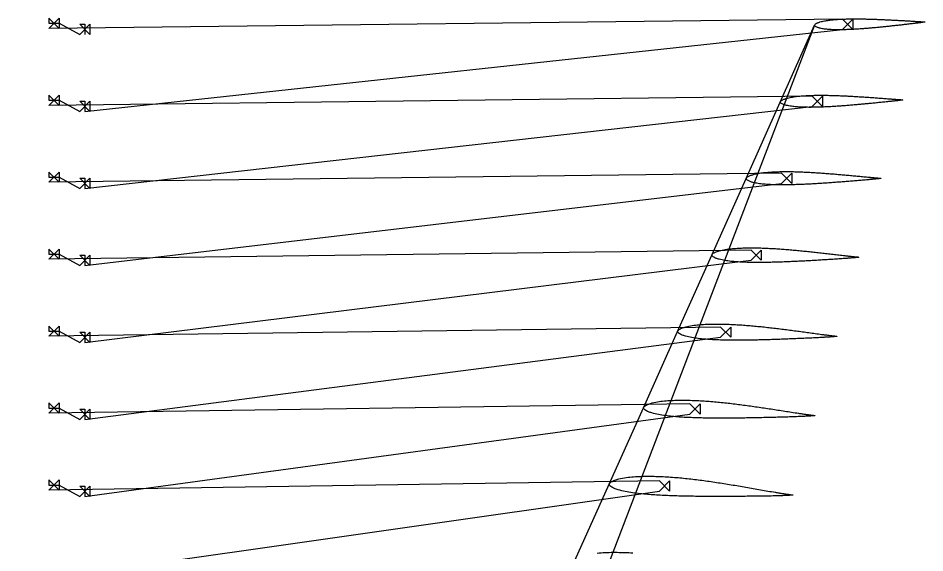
# Model space of a CAD drawing. Header units: inches. Extents: x -261 to 1757, y -106 to 4062.
# Drawn here: x -10 to 1757, y 3020 to 4062 of the extents above; entities that cross this region are included whole.
import ezdxf

# ---------------------------------------------------------------- set-up
doc = ezdxf.new("R2010")
doc.units = ezdxf.units.IN
doc.header["$MEASUREMENT"] = 0

msp = doc.modelspace()

# ---------------------------------------------------------------- linework, layer by layer
for points in [[(1075.024623, 3005.028255), (1141.709191, 3153.782674), (1143.691252, 3156.607928), (1145.585714, 3158.046466), (1147.464093, 3159.230417), (1149.327793, 3160.182005), (1151.181946, 3160.982444), (1153.030269, 3161.690613), (1154.872943, 3162.309354), (1156.711896, 3162.869179), (1158.549209, 3163.403047), (1160.384308, 3163.90188), (1164.04715, 3164.783075), (1167.70196, 3165.537128), (1171.348609, 3166.161999), (1174.99061, 3166.713282), (1178.627876, 3167.189611), (1182.260582, 3167.593751), (1185.889838, 3167.943277), (1189.515933, 3168.242772), (1193.138755, 3168.490453), (1196.759015, 3168.697582), (1200.376444, 3168.859886), (1203.991231, 3168.980367), (1207.604416, 3169.075506), (1211.215991, 3169.145136), (1214.825837, 3169.187407), (1218.433928, 3169.201892), (1222.039898, 3169.182802), (1225.644302, 3169.138931), (1229.24743, 3169.074854), (1232.849061, 3168.987075), (1236.449387, 3168.878644), (1240.048297, 3168.747799), (1243.64561, 3168.591664), (1247.24236, 3168.426628), (1250.838293, 3168.248641), (1254.432371, 3168.041307), (1258.025291, 3167.815642), (1261.617541, 3167.57935), (1265.208359, 3167.320409), (1268.798006, 3167.042926), (1272.386991, 3166.754962), (1275.975134, 3166.453677), (1279.562275, 3166.136516), (1283.148228, 3165.800564), (1286.733435, 3165.452785), (1290.317985, 3165.09462), (1293.901367, 3164.717956), (1297.483871, 3164.32741), (1301.065761, 3163.927135), (1304.646779, 3163.513042), (1308.22705, 3163.087141), (1311.806787, 3162.652779), (1315.385642, 3162.204465), (1318.963749, 3161.744304), (1322.541232, 3161.274248), (1326.118024, 3160.793277), (1329.694141, 3160.301608), (1333.269749, 3159.801883), (1336.844906, 3159.29503), (1340.419474, 3158.778841), (1343.993442, 3158.253156), (1347.567026, 3157.721404), (1351.140121, 3157.181898), (1354.712819, 3156.636103), (1358.285166, 3156.084757), (1361.857132, 3155.527396), (1365.428833, 3154.965814), (1369.000133, 3154.397907), (1372.571148, 3153.825465), (1376.141879, 3153.248541), (1379.712372, 3152.667859), (1383.282532, 3152.081891), (1386.852498, 3151.492849), (1390.422272, 3150.900778), (1393.991844, 3150.305502), (1397.561227, 3149.70724), (1401.130447, 3149.106391), (1404.69949, 3148.502755), (1408.268306, 3147.89551), (1411.836962, 3147.285731), (1415.405461, 3146.673483), (1418.973808, 3146.058812), (1422.541985, 3145.44146), (1426.109991, 3144.821398), (1429.677842, 3144.198873), (1433.245516, 3143.573562), (1436.813005, 3142.945313), (1440.380553, 3142.318002), (1443.947833, 3141.686452), (1447.514968, 3141.052597), (1451.082161, 3140.419662), (1454.6496, 3139.790622), (1458.217479, 3139.168562), (1461.785977, 3138.55628), (1465.355266, 3137.956523), (1465.712227, 3137.89707), (1467.497024, 3137.599596), (1469.281831, 3137.3023), (1471.066695, 3137.005898), (1472.851661, 3136.711105), (1474.63677, 3136.418591), (1476.42207, 3136.129087), (1478.207633, 3135.843745), (1479.993507, 3135.563338), (1481.779747, 3135.288713), (1483.566435, 3135.021196), (1485.353578, 3134.760872), (1487.140744, 3134.500901), (1488.927896, 3134.240725), (1490.715156, 3133.982246), (1492.502584, 3133.726437), (1494.290243, 3133.474272), (1496.078193, 3133.226724), (1497.866471, 3132.984367), (1499.65499, 3132.745824), (1499.634814, 3132.426448), (1497.821571, 3132.273598), (1496.009112, 3132.133171), (1494.197328, 3132.003422), (1492.386189, 3131.883899), (1490.575694, 3131.774544), (1488.765836, 3131.675302), (1486.956614, 3131.586115), (1485.148491, 3131.514313), (1483.341228, 3131.456135), (1481.533701, 3131.393782), (1479.726018, 3131.328965), (1477.918335, 3131.26414), (1476.110685, 3131.199834), (1474.303096, 3131.136496), (1472.495621, 3131.074954), (1470.688284, 3131.015616), (1468.881109, 3130.958832), (1467.07412, 3130.904992), (1465.267342, 3130.85449), (1464.906014, 3130.844824), (1461.29305, 3130.7532), (1457.680362, 3130.665946), (1454.067968, 3130.58333), (1450.455911, 3130.50607), (1446.844256, 3130.435167), (1443.233059, 3130.371513), (1439.622393, 3130.316254), (1436.012378, 3130.271318), (1432.403132, 3130.238539), (1428.793918, 3130.206285), (1425.184704, 3130.174007), (1421.575556, 3130.142794), (1417.966514, 3130.113251), (1414.357559, 3130.085083), (1410.74864, 3130.057495), (1407.139751, 3130.030374), (1403.530907, 3130.003968), (1399.922183, 3129.97946), (1396.313533, 3129.956121), (1392.704934, 3129.933587), (1389.096397, 3129.912046), (1385.487945, 3129.891848), (1381.879559, 3129.872681), (1378.271222, 3129.854301), (1374.663084, 3129.839079), (1371.055041, 3129.825352), (1367.447113, 3129.813448), (1363.839317, 3129.803619), (1360.23176, 3129.797596), (1356.624272, 3129.792646), (1353.016966, 3129.79059), (1349.409833, 3129.791266), (1345.802857, 3129.794432), (1342.196102, 3129.801086), (1338.589517, 3129.810449), (1334.983251, 3129.824845), (1331.377224, 3129.843034), (1327.771381, 3129.86413), (1324.165732, 3129.888299), (1320.560347, 3129.91665), (1316.955305, 3129.950434), (1313.35056, 3129.988912), (1309.746131, 3130.032401), (1306.142171, 3130.083303), (1302.538446, 3130.137931), (1298.935016, 3130.197219), (1295.33194, 3130.26213), (1291.729225, 3130.332747), (1288.126916, 3130.409791), (1284.525068, 3130.494117), (1280.923605, 3130.584556), (1277.322543, 3130.68134), (1273.722, 3130.786347), (1270.121918, 3130.898631), (1266.522408, 3131.019985), (1262.923389, 3131.149114), (1259.324919, 3131.286923), (1255.72703, 3131.433936), (1252.129463, 3131.586051), (1248.53273, 3131.751359), (1244.93722, 3131.936025), (1241.342146, 3132.127597), (1237.747219, 3132.321501), (1234.153332, 3132.531867), (1230.560518, 3132.759213), (1226.968606, 3133.000845), (1223.377717, 3133.258663), (1219.787753, 3133.531133), (1216.198846, 3133.820332), (1212.61162, 3134.136131), (1209.025816, 3134.474449), (1205.44122, 3134.831898), (1201.857857, 3135.208859), (1198.275535, 3135.602298), (1194.695347, 3136.029512), (1191.117745, 3136.497678), (1187.542145, 3136.997527), (1183.969148, 3137.538577), (1180.39891, 3138.1233), (1176.831389, 3138.751046), (1173.267677, 3139.439082), (1169.708156, 3140.193463), (1166.152919, 3141.015663), (1162.6053, 3141.958442), (1159.064348, 3143.006779), (1157.295959, 3143.563985), (1155.529534, 3144.152267), (1153.765799, 3144.783143), (1152.006895, 3145.490507), (1150.252986, 3146.276919), (1148.504225, 3147.144833), (1146.762069, 3148.117314), (1145.030621, 3149.259296), (1143.316789, 3150.680144), (1141.709191, 3153.782674), (1141.709191, 3153.782674), (1208.398849, 3302.543634), (1210.209994, 3305.19783), (1211.957302, 3306.540179), (1213.692881, 3307.641489), (1215.418246, 3308.532912), (1217.137024, 3309.288955), (1218.851691, 3309.96051), (1220.562328, 3310.549268), (1222.2702, 3311.081193), (1223.976836, 3311.587707), (1225.681907, 3312.062088), (1229.086996, 3312.906977), (1232.48642, 3313.635441), (1235.879967, 3314.243136), (1239.270221, 3314.783153), (1242.657087, 3315.253558), (1246.040707, 3315.657261), (1249.421891, 3316.010886), (1252.800847, 3316.318739), (1256.17747, 3316.578647), (1259.552287, 3316.801428), (1262.925074, 3316.982517), (1266.295982, 3317.124972), (1269.66579, 3317.244829), (1273.034479, 3317.341676), (1276.401963, 3317.413789), (1279.768207, 3317.460382), (1283.132941, 3317.475967), (1286.496587, 3317.469206), (1289.859347, 3317.444205), (1293.221064, 3317.397796), (1296.581873, 3317.332724), (1299.941683, 3317.247104), (1303.300382, 3317.138665), (1306.658727, 3317.022969), (1310.016524, 3316.895986), (1313.373028, 3316.742443), (1316.72872, 3316.572198), (1320.083967, 3316.392823), (1323.438268, 3316.194017), (1326.791783, 3315.979041), (1330.144827, 3315.754399), (1333.497282, 3315.51764), (1336.84907, 3315.267166), (1340.200069, 3315.000504), (1343.55056, 3314.723381), (1346.900596, 3314.436927), (1350.249862, 3314.134622), (1353.598537, 3313.820204), (1356.946787, 3313.497023), (1360.294456, 3313.161919), (1363.641631, 3312.81666), (1366.988448, 3312.464047), (1370.334665, 3312.099089), (1373.680382, 3311.723877), (1377.025675, 3311.339946), (1380.370498, 3310.94634), (1383.714871, 3310.543497), (1387.058905, 3310.133689), (1390.402636, 3309.717666), (1393.745973, 3309.293541), (1397.088898, 3308.860931), (1400.431562, 3308.422963), (1403.773893, 3307.978176), (1407.115958, 3307.527904), (1410.457782, 3307.072663), (1413.799344, 3306.612068), (1417.140732, 3306.147875), (1420.481837, 3305.677884), (1423.822745, 3305.203842), (1427.163461, 3304.725842), (1430.504013, 3304.244475), (1433.844326, 3303.7582), (1437.184508, 3303.269235), (1440.524559, 3302.777573), (1443.864469, 3302.283024), (1447.204251, 3301.785829), (1450.54392, 3301.286326), (1453.883466, 3300.784289), (1457.222851, 3300.27894), (1460.562125, 3299.771315), (1463.901293, 3299.261495), (1467.240355, 3298.749518), (1470.579296, 3298.235047), (1473.918113, 3297.718037), (1477.25682, 3297.198754), (1480.595405, 3296.676956), (1483.933864, 3296.152583), (1487.272329, 3295.628335), (1490.610613, 3295.10036), (1493.948798, 3294.570355), (1497.287009, 3294.040877), (1500.625357, 3293.514236), (1503.963962, 3292.992851), (1507.302926, 3292.47886), (1510.642355, 3291.974404), (1510.976318, 3291.924372), (1512.646125, 3291.67406), (1514.315939, 3291.423893), (1515.985788, 3291.174423), (1517.655697, 3290.926202), (1519.325691, 3290.679738), (1520.995799, 3290.435597), (1522.666068, 3290.194759), (1524.336526, 3289.95783), (1526.007208, 3289.725494), (1527.67817, 3289.498898), (1529.349415, 3289.278139), (1531.020666, 3289.057488), (1532.691896, 3288.836413), (1534.363186, 3288.616569), (1536.034572, 3288.398702), (1537.706091, 3288.183558), (1539.377779, 3287.971884), (1541.049656, 3287.764115), (1542.721671, 3287.559167), (1542.706891, 3287.255428), (1541.016802, 3287.088951), (1539.327288, 3286.934296), (1537.638279, 3286.79001), (1535.949753, 3286.655652), (1534.261704, 3286.531083), (1532.574124, 3286.416168), (1530.887007, 3286.310771), (1529.200699, 3286.221981), (1527.515019, 3286.146113), (1525.82914, 3286.066148), (1524.143144, 3285.983766), (1522.457142, 3285.901289), (1520.771157, 3285.819145), (1519.085206, 3285.737692), (1517.399323, 3285.657658), (1515.713525, 3285.579356), (1514.027824, 3285.503045), (1512.342234, 3285.429025), (1510.65677, 3285.357596), (1510.319694, 3285.343648), (1506.949118, 3285.208004), (1503.578717, 3285.075977), (1500.208503, 3284.947777), (1496.838501, 3284.823924), (1493.468748, 3284.705213), (1490.09928, 3284.592335), (1486.730141, 3284.486228), (1483.361414, 3284.388583), (1479.993176, 3284.301006), (1476.624973, 3284.214126), (1473.256785, 3284.127574), (1469.888656, 3284.042207), (1466.52061, 3283.958568), (1463.152636, 3283.876408), (1459.784697, 3283.794969), (1456.41679, 3283.714168), (1453.048924, 3283.634227), (1449.681155, 3283.556265), (1446.313447, 3283.479578), (1442.945785, 3283.403812), (1439.578175, 3283.329141), (1436.210636, 3283.255907), (1432.843152, 3283.183815), (1429.475713, 3283.112633), (1426.108431, 3283.044702), (1422.741228, 3282.978377), (1419.374117, 3282.91394), (1416.007109, 3282.851639), (1412.640289, 3282.793175), (1409.273524, 3282.735859), (1405.906901, 3282.681468), (1402.540414, 3282.629851), (1399.174049, 3282.580762), (1395.807855, 3282.535171), (1392.441795, 3282.492325), (1389.075978, 3282.45449), (1385.710345, 3282.420441), (1382.344855, 3282.389322), (1378.979515, 3282.361289), (1375.614378, 3282.337421), (1372.249504, 3282.318961), (1368.884857, 3282.305172), (1365.520451, 3282.296314), (1362.156397, 3282.294713), (1358.792522, 3282.296779), (1355.42887, 3282.303436), (1352.065488, 3282.315638), (1348.70238, 3282.333472), (1345.339579, 3282.357614), (1341.977125, 3282.388876), (1338.614962, 3282.426144), (1335.253101, 3282.469604), (1331.891628, 3282.521028), (1328.530496, 3282.579472), (1325.169793, 3282.646723), (1321.809458, 3282.721535), (1318.449536, 3282.804842), (1315.09005, 3282.897111), (1311.730799, 3282.994211), (1308.372167, 3283.104014), (1305.014448, 3283.2326), (1301.65705, 3283.367769), (1298.299756, 3283.505081), (1294.943238, 3283.658341), (1291.587514, 3283.827919), (1288.232457, 3284.011204), (1284.878157, 3284.210046), (1281.524535, 3284.422806), (1278.171694, 3284.651643), (1274.820099, 3284.906059), (1271.469546, 3285.181896), (1268.119884, 3285.476061), (1264.771116, 3285.788569), (1261.423111, 3286.116774), (1258.076681, 3286.477349), (1254.732133, 3286.876602), (1251.389056, 3287.306078), (1248.047911, 3287.775237), (1244.708751, 3288.28522), (1241.37159, 3288.836257), (1238.037223, 3289.444734), (1234.705918, 3290.116123), (1231.377687, 3290.850698), (1228.055008, 3291.699346), (1224.737176, 3292.647618), (1223.079833, 3293.154076), (1221.423904, 3293.689586), (1219.769841, 3294.263457), (1218.11921, 3294.907838), (1216.472214, 3295.626937), (1214.828922, 3296.422143), (1213.190453, 3297.316467), (1211.559816, 3298.371748), (1209.941828, 3299.686966), (1208.398849, 3302.543634), (1208.398849, 3302.543634), (1275.096404, 3451.341996), (1276.739317, 3453.823957), (1278.341421, 3455.071639), (1279.936022, 3456.092354), (1281.524394, 3456.924702), (1283.108786, 3457.636658), (1284.690634, 3458.271687), (1286.269961, 3458.83047), (1287.847488, 3459.334774), (1289.424197, 3459.814385), (1290.999938, 3460.264689), (1294.14838, 3461.073355), (1297.293317, 3461.776015), (1300.43454, 3462.366366), (1303.573717, 3462.89482), (1306.710768, 3463.358964), (1309.845792, 3463.761808), (1312.979306, 3464.118993), (1316.111444, 3464.434541), (1319.242123, 3464.705963), (1322.371684, 3464.943586), (1325.49997, 3465.142637), (1328.627083, 3465.306191), (1331.753534, 3465.449746), (1334.879303, 3465.57268), (1338.004338, 3465.673396), (1341.128603, 3465.750804), (1344.251925, 3465.79973), (1347.374586, 3465.828636), (1350.496705, 3465.841185), (1353.61819, 3465.834523), (1356.73912, 3465.811102), (1359.859432, 3465.76895), (1362.979066, 3465.706342), (1366.098511, 3465.637976), (1369.217633, 3465.559871), (1372.335966, 3465.457884), (1375.453799, 3465.340768), (1378.571376, 3465.215906), (1381.688408, 3465.074596), (1384.80498, 3464.919329), (1387.921258, 3464.755194), (1391.037174, 3464.580106), (1394.152702, 3464.39331), (1397.267776, 3464.192739), (1400.382546, 3463.982994), (1403.497041, 3463.764922), (1406.611092, 3463.53345), (1409.724798, 3463.291518), (1412.838245, 3463.041744), (1415.951355, 3462.781806), (1419.064181, 3462.513245), (1422.176797, 3462.238362), (1425.289056, 3461.952646), (1428.401024, 3461.658158), (1431.51274, 3461.356056), (1434.624175, 3461.045447), (1437.73535, 3460.726958), (1440.846328, 3460.402517), (1443.957129, 3460.072714), (1447.067699, 3459.735957), (1450.178021, 3459.391675), (1453.288188, 3459.042701), (1456.398158, 3458.687785), (1459.507972, 3458.328136), (1462.61764, 3457.964069), (1465.727151, 3457.595273), (1468.836563, 3457.223455), (1471.9458, 3456.846351), (1475.054917, 3456.465656), (1478.163921, 3456.081495), (1481.272825, 3455.694339), (1484.38158, 3455.302651), (1487.490257, 3454.908631), (1490.598856, 3454.512228), (1493.707369, 3454.113242), (1496.815805, 3453.71193), (1499.924174, 3453.308575), (1503.032467, 3452.90293), (1506.14066, 3452.494262), (1509.248786, 3452.083565), (1512.356848, 3451.67093), (1515.464847, 3451.256391), (1518.57277, 3450.839543), (1521.680614, 3450.42033), (1524.78839, 3449.999029), (1527.896091, 3449.575475), (1531.003718, 3449.149684), (1534.111325, 3448.723311), (1537.218826, 3448.293692), (1540.326268, 3447.862301), (1543.433715, 3447.431089), (1546.541226, 3447.001771), (1549.648859, 3446.576162), (1552.756665, 3446.155807), (1555.864699, 3445.742298), (1556.175512, 3445.701263), (1557.729578, 3445.495982), (1559.283647, 3445.290817), (1560.837733, 3445.086172), (1562.39185, 3444.88245), (1563.946009, 3444.680016), (1565.500225, 3444.479287), (1567.054524, 3444.281082), (1568.608922, 3444.085861), (1570.163436, 3443.894155), (1571.718099, 3443.706946), (1573.272914, 3443.524342), (1574.827725, 3443.341632), (1576.382517, 3443.158312), (1577.937335, 3442.975807), (1579.492198, 3442.794658), (1581.047124, 3442.615408), (1582.60213, 3442.438598), (1584.157228, 3442.264539), (1585.712389, 3442.092413), (1585.702892, 3441.805161), (1584.136141, 3441.626757), (1582.56976, 3441.459538), (1581.00371, 3441.302324), (1579.437976, 3441.154681), (1577.872551, 3441.016405), (1576.30743, 3440.887293), (1574.742605, 3440.76714), (1573.178302, 3440.662762), (1571.614401, 3440.57057), (1570.050369, 3440.474389), (1568.486258, 3440.375856), (1566.922142, 3440.27715), (1565.358032, 3440.178617), (1563.793937, 3440.080526), (1562.229877, 3439.983511), (1560.66586, 3439.887804), (1559.101892, 3439.793581), (1557.537981, 3439.701059), (1555.974133, 3439.610455), (1555.661371, 3439.592584), (1552.533849, 3439.41664), (1549.406424, 3439.243626), (1546.279101, 3439.073699), (1543.151891, 3438.907201), (1540.024815, 3438.744741), (1536.897889, 3438.586829), (1533.771138, 3438.434212), (1530.644611, 3438.288362), (1527.518354, 3438.150671), (1524.392124, 3438.013819), (1521.265915, 3437.877596), (1518.139749, 3437.742652), (1515.013641, 3437.609471), (1511.887584, 3437.477842), (1508.761555, 3437.347052), (1505.635551, 3437.217041), (1502.50958, 3437.088008), (1499.383676, 3436.961006), (1496.257817, 3436.835359), (1493.131992, 3436.710724), (1490.006205, 3436.587261), (1486.880468, 3436.465305), (1483.754771, 3436.344574), (1480.629108, 3436.224853), (1477.503554, 3436.108432), (1474.378055, 3435.993697), (1471.252621, 3435.880889), (1468.127258, 3435.770249), (1465.002022, 3435.663438), (1461.876825, 3435.557827), (1458.751725, 3435.45514), (1455.626717, 3435.355238), (1452.501793, 3435.257872), (1449.376984, 3435.16398), (1446.252265, 3435.072836), (1443.127711, 3434.986636), (1440.00328, 3434.904182), (1436.878945, 3434.824647), (1433.754712, 3434.748182), (1430.630615, 3434.675826), (1427.506694, 3434.608805), (1424.382926, 3434.546389), (1421.259316, 3434.48879), (1418.13594, 3434.43824), (1415.012682, 3434.391272), (1411.889573, 3434.348791), (1408.766643, 3434.311733), (1405.643895, 3434.280189), (1402.521351, 3434.254791), (1399.399034, 3434.236303), (1396.276912, 3434.223669), (1393.154988, 3434.217037), (1390.033317, 3434.218067), (1386.911869, 3434.225827), (1383.790701, 3434.242081), (1380.669775, 3434.265638), (1377.549122, 3434.297446), (1374.428755, 3434.337922), (1371.308539, 3434.382948), (1368.188725, 3434.440129), (1365.069509, 3434.515412), (1361.9505, 3434.596937), (1358.831555, 3434.680419), (1355.713118, 3434.779249), (1352.595196, 3434.893667), (1349.477706, 3435.021159), (1346.360708, 3435.163512), (1343.244144, 3435.319011), (1340.128089, 3435.48987), (1337.012841, 3435.685174), (1333.898264, 3435.900741), (1330.784263, 3436.133763), (1327.67083, 3436.383937), (1324.557888, 3436.64898), (1321.445966, 3436.944864), (1318.335245, 3437.277079), (1315.225472, 3437.637962), (1312.116955, 3438.03683), (1309.009693, 3438.473655), (1305.903718, 3438.949434), (1302.799543, 3439.479627), (1299.69733, 3440.069148), (1296.597052, 3440.717229), (1293.500324, 3441.472641), (1290.406687, 3442.32157), (1288.860906, 3442.777427), (1287.316019, 3443.260298), (1285.772266, 3443.77749), (1284.230651, 3444.359327), (1282.691358, 3445.011406), (1281.154403, 3445.73418), (1279.620537, 3446.550393), (1278.091696, 3447.5186), (1276.570824, 3448.727823), (1275.096404, 3451.341996), (1275.096404, 3451.341996), (1341.803767, 3600.214771), (1343.2821, 3602.522679), (1344.741364, 3603.676601), (1346.197119, 3604.618156), (1347.650101, 3605.391906), (1349.101329, 3606.059462), (1350.551407, 3606.657438), (1352.000331, 3607.185637), (1353.448399, 3607.661982), (1354.896074, 3608.114525), (1356.343309, 3608.540512), (1359.236447, 3609.311806), (1362.128001, 3609.987213), (1365.01784, 3610.558819), (1367.906749, 3611.074177), (1370.794682, 3611.530491), (1373.681691, 3611.930824), (1376.568015, 3612.289795), (1379.453719, 3612.611142), (1382.338755, 3612.89213), (1385.223286, 3613.142551), (1388.107231, 3613.357506), (1390.990641, 3613.540052), (1393.87376, 3613.705051), (1396.756577, 3613.851709), (1399.639066, 3613.978555), (1402.521206, 3614.08425), (1405.402916, 3614.163946), (1408.284332, 3614.225844), (1411.165507, 3614.273179), (1414.0464, 3614.303403), (1416.927046, 3614.318689), (1419.807411, 3614.317011), (1422.687476, 3614.297134), (1425.567468, 3614.272846), (1428.447322, 3614.24026), (1431.326825, 3614.186351), (1434.206102, 3614.118833), (1437.085273, 3614.044845), (1439.964217, 3613.957149), (1442.842964, 3613.85755), (1445.721578, 3613.749868), (1448.600029, 3613.632351), (1451.478318, 3613.50498), (1454.356415, 3613.366057), (1457.234381, 3613.219168), (1460.112225, 3613.064905), (1462.989885, 3612.899495), (1465.867398, 3612.725159), (1468.744795, 3612.543859), (1471.622051, 3612.354017), (1474.499188, 3612.156963), (1477.376236, 3611.954542), (1480.253129, 3611.742708), (1483.1299, 3611.523469), (1486.006561, 3611.29765), (1488.883101, 3611.064421), (1491.75953, 3610.824564), (1494.635877, 3610.579689), (1497.512148, 3610.330245), (1500.388322, 3610.07491), (1503.264387, 3609.812955), (1506.140384, 3609.546934), (1509.016297, 3609.275789), (1511.892143, 3609.000607), (1514.767925, 3608.721531), (1517.643638, 3608.438315), (1520.51931, 3608.152604), (1523.394903, 3607.862106), (1526.270443, 3607.568451), (1529.145935, 3607.271791), (1532.021382, 3606.972488), (1534.896761, 3606.669026), (1537.772106, 3606.363566), (1540.647418, 3606.05602), (1543.522691, 3605.746178), (1546.397931, 3605.434313), (1549.273141, 3605.120654), (1552.148317, 3604.804939), (1555.023448, 3604.486484), (1557.898549, 3604.166233), (1560.773623, 3603.844287), (1563.648668, 3603.520674), (1566.523679, 3603.194938), (1569.398653, 3602.867013), (1572.273596, 3602.537181), (1575.148506, 3602.205345), (1578.023384, 3601.871588), (1580.898243, 3601.53665), (1583.773055, 3601.198913), (1586.647842, 3600.859646), (1589.522627, 3600.520258), (1592.39743, 3600.181932), (1595.272271, 3599.845947), (1598.147168, 3599.513321), (1601.022138, 3599.18516), (1601.309639, 3599.152572), (1602.747142, 3598.989568), (1604.184647, 3598.826654), (1605.622157, 3598.664101), (1607.059678, 3598.502184), (1608.497214, 3598.341135), (1609.934768, 3598.181243), (1611.372353, 3598.02318), (1612.809973, 3597.867272), (1614.247636, 3597.713914), (1615.685354, 3597.563939), (1617.12313, 3597.417461), (1618.560902, 3597.270693), (1619.99866, 3597.123163), (1621.436426, 3596.976081), (1622.874206, 3596.829808), (1624.312005, 3596.684705), (1625.749829, 3596.541131), (1627.187682, 3596.399288), (1628.625553, 3596.258594), (1628.621093, 3595.988684), (1627.17779, 3595.800678), (1625.734661, 3595.623187), (1624.29169, 3595.455275), (1622.84887, 3595.296523), (1621.406197, 3595.146671), (1619.963667, 3595.00546), (1618.521275, 3594.872629), (1617.07913, 3594.754683), (1615.637173, 3594.648156), (1614.195153, 3594.537778), (1612.753094, 3594.42513), (1611.311033, 3594.312245), (1609.868971, 3594.19939), (1608.426913, 3594.086761), (1606.984869, 3593.974903), (1605.542839, 3593.863972), (1604.100826, 3593.754075), (1602.658833, 3593.645353), (1601.216862, 3593.537951), (1600.92847, 3593.516641), (1598.044586, 3593.30537), (1595.16074, 3593.096405), (1592.276934, 3592.889857), (1589.393171, 3592.685912), (1586.509458, 3592.485014), (1583.625801, 3592.28751), (1580.74221, 3592.093978), (1577.858705, 3591.905681), (1574.975307, 3591.723814), (1572.091924, 3591.5429), (1569.208556, 3591.362865), (1566.32521, 3591.184177), (1563.441894, 3591.00726), (1560.558604, 3590.831943), (1557.675329, 3590.657555), (1554.792069, 3590.48406), (1551.908826, 3590.311631), (1549.025618, 3590.141257), (1546.142433, 3589.97229), (1543.259265, 3589.804403), (1540.376118, 3589.637741), (1537.492997, 3589.472628), (1534.609896, 3589.308801), (1531.726814, 3589.146055), (1528.843786, 3588.986616), (1525.960787, 3588.828912), (1523.07782, 3588.673148), (1520.194889, 3588.519555), (1517.31202, 3588.36974), (1514.429172, 3588.221158), (1511.546371, 3588.075466), (1508.663616, 3587.932537), (1505.780903, 3587.792124), (1502.898246, 3587.655123), (1500.015634, 3587.520845), (1497.133102, 3587.391398), (1494.25063, 3587.26562), (1491.368206, 3587.14272), (1488.485832, 3587.02284), (1485.603524, 3586.906978), (1482.721303, 3586.796328), (1479.839155, 3586.690175), (1476.957085, 3586.588686), (1474.075127, 3586.493991), (1471.193227, 3586.402764), (1468.311398, 3586.315886), (1465.429656, 3586.234266), (1462.548003, 3586.157997), (1459.666447, 3586.087667), (1456.785002, 3586.023988), (1453.90365, 3585.965971), (1451.022393, 3585.913723), (1448.141258, 3585.868793), (1445.260228, 3585.83027), (1442.379333, 3585.799878), (1439.498553, 3585.776486), (1436.617905, 3585.761045), (1433.737394, 3585.753922), (1430.856953, 3585.751056), (1427.976704, 3585.75974), (1425.09674, 3585.785744), (1422.216874, 3585.817624), (1419.337037, 3585.851281), (1416.457442, 3585.8996), (1413.578092, 3585.962707), (1410.698946, 3586.038199), (1407.820033, 3586.127791), (1404.941324, 3586.229719), (1402.062856, 3586.34622), (1399.184772, 3586.485923), (1396.307002, 3586.644668), (1393.429504, 3586.819926), (1390.552271, 3587.011123), (1387.675268, 3587.216314), (1384.798748, 3587.450689), (1381.922788, 3587.718978), (1379.047274, 3588.01428), (1376.172358, 3588.345689), (1373.29802, 3588.712173), (1370.42429, 3589.115373), (1367.551405, 3589.569787), (1364.67944, 3590.079794), (1361.808365, 3590.643738), (1358.938949, 3591.308035), (1356.070974, 3592.059569), (1354.637487, 3592.465579), (1353.204412, 3592.896557), (1351.77184, 3593.358005), (1350.340242, 3593.878349), (1348.909728, 3594.46431), (1347.480292, 3595.115537), (1346.052303, 3595.854289), (1344.62667, 3596.735654), (1343.204708, 3597.839117), (1341.803767, 3600.214771), (1341.803767, 3600.214771), (1408.521297, 3749.212144), (1409.840042, 3751.343376), (1411.159418, 3752.403638), (1412.47891, 3753.266662), (1413.798489, 3753.981476), (1415.118123, 3754.603502), (1416.437794, 3755.163073), (1417.757502, 3755.659253), (1419.077239, 3756.106478), (1420.396989, 3756.530965), (1421.716753, 3756.931572), (1424.356323, 3757.66269), (1426.995944, 3758.307738), (1429.63562, 3758.857543), (1432.275327, 3759.356613), (1434.915065, 3759.801869), (1437.554833, 3760.196373), (1440.194623, 3760.553696), (1442.834433, 3760.877281), (1445.474265, 3761.164223), (1448.114112, 3761.423732), (1450.753979, 3761.650867), (1453.393863, 3761.848629), (1456.033756, 3762.031149), (1458.673658, 3762.197497), (1461.313571, 3762.346329), (1463.953495, 3762.476111), (1466.593433, 3762.582336), (1469.23338, 3762.672875), (1471.873335, 3762.750561), (1474.513298, 3762.813136), (1477.15327, 3762.86251), (1479.79325, 3762.896637), (1482.43324, 3762.914711), (1485.073232, 3762.929574), (1487.713228, 3762.937465), (1490.353234, 3762.926481), (1492.993249, 3762.903349), (1495.633266, 3762.874912), (1498.27329, 3762.835266), (1500.913319, 3762.785612), (1503.553353, 3762.728643), (1506.193392, 3762.662916), (1508.833436, 3762.589032), (1511.473486, 3762.505629), (1514.11354, 3762.415385), (1516.753597, 3762.318672), (1519.39366, 3762.212863), (1522.033727, 3762.099543), (1524.673798, 3761.980095), (1527.313873, 3761.853588), (1529.953951, 3761.721158), (1532.594032, 3761.584239), (1535.234118, 3761.439232), (1537.874208, 3761.288075), (1540.5143, 3761.131297), (1543.154397, 3760.968135), (1545.794497, 3760.799491), (1548.434599, 3760.626687), (1551.074703, 3760.450044), (1553.714811, 3760.268486), (1556.354922, 3760.081163), (1558.995034, 3759.890353), (1561.63515, 3759.69518), (1564.275267, 3759.496613), (1566.915387, 3759.294646), (1569.555508, 3759.089091), (1572.195631, 3758.88152), (1574.835756, 3758.669647), (1577.475883, 3758.455025), (1580.116011, 3758.237828), (1582.756141, 3758.018321), (1585.396273, 3757.795024), (1588.036406, 3757.570038), (1590.67654, 3757.343244), (1593.316675, 3757.114428), (1595.956812, 3756.883871), (1598.596949, 3756.651754), (1601.237087, 3756.417806), (1603.877227, 3756.181394), (1606.517367, 3755.943407), (1609.157509, 3755.703953), (1611.797651, 3755.463054), (1614.437795, 3755.220217), (1617.077939, 3754.975368), (1619.718085, 3754.728791), (1622.358232, 3754.480446), (1624.998379, 3754.230473), (1627.638528, 3753.978826), (1630.278678, 3753.724797), (1632.918829, 3753.469461), (1635.55898, 3753.213754), (1638.199131, 3752.958389), (1640.839281, 3752.704176), (1643.47943, 3752.451675), (1646.119578, 3752.201563), (1646.383592, 3752.176704), (1647.703666, 3752.052375), (1649.023739, 3751.928112), (1650.343813, 3751.804073), (1651.663886, 3751.680416), (1652.983958, 3751.557263), (1654.304031, 3751.434786), (1655.624102, 3751.313526), (1656.944173, 3751.193691), (1658.264243, 3751.075558), (1659.584311, 3750.959818), (1660.904378, 3750.846591), (1662.224446, 3750.732924), (1663.544513, 3750.618374), (1664.864581, 3750.503958), (1666.184648, 3750.389876), (1667.504715, 3750.276332), (1668.824782, 3750.163526), (1670.144848, 3750.051564), (1671.464914, 3749.940073), (1671.465062, 3749.688364), (1670.145177, 3749.49392), (1668.825285, 3749.309287), (1667.505388, 3749.133748), (1666.185486, 3748.966901), (1664.865579, 3748.808444), (1663.545668, 3748.658071), (1662.225751, 3748.51548), (1660.905827, 3748.386826), (1659.585896, 3748.268794), (1658.265968, 3748.147077), (1656.94604, 3748.023187), (1655.626113, 3747.89901), (1654.306186, 3747.774743), (1652.986259, 3747.650516), (1651.666332, 3747.52679), (1650.346404, 3747.403659), (1649.026476, 3747.281164), (1647.706548, 3747.159386), (1646.386619, 3747.038404), (1646.122633, 3747.01431), (1643.482774, 3746.774366), (1640.842913, 3746.536171), (1638.203052, 3746.299795), (1635.56319, 3746.065288), (1632.923326, 3745.83295), (1630.283461, 3745.602984), (1627.643595, 3745.375817), (1625.003726, 3745.152522), (1622.363854, 3744.934108), (1619.723981, 3744.716732), (1617.084108, 3744.500435), (1614.444234, 3744.285523), (1611.804359, 3744.072369), (1609.164484, 3743.860833), (1606.524607, 3743.65029), (1603.88473, 3743.440724), (1601.244852, 3743.232288), (1598.604973, 3743.025896), (1595.965094, 3742.82094), (1593.325213, 3742.617107), (1590.685332, 3742.414527), (1588.04545, 3742.213512), (1585.405567, 3742.013816), (1582.765684, 3741.81525), (1580.125798, 3741.619952), (1577.485912, 3741.426409), (1574.846024, 3741.23479), (1572.206135, 3741.045317), (1569.566244, 3740.859531), (1566.926352, 3740.674988), (1564.286459, 3740.49327), (1561.646564, 3740.31426), (1559.006668, 3740.137715), (1556.366769, 3739.964488), (1553.726869, 3739.793925), (1551.086966, 3739.628034), (1548.447061, 3739.465699), (1545.807155, 3739.306171), (1543.167247, 3739.149582), (1540.527336, 3738.996879), (1537.887423, 3738.849217), (1535.247507, 3738.705903), (1532.607588, 3738.567063), (1529.967665, 3738.434711), (1527.327741, 3738.305687), (1524.687814, 3738.180836), (1522.047884, 3738.061036), (1519.407951, 3737.94638), (1516.768015, 3737.837408), (1514.128075, 3737.734784), (1511.488132, 3737.637584), (1508.848185, 3737.545882), (1506.208235, 3737.46111), (1503.568281, 3737.382389), (1500.928322, 3737.311385), (1498.288359, 3737.247032), (1495.648392, 3737.190273), (1493.008421, 3737.141429), (1490.368447, 3737.096538), (1487.728466, 3737.062535), (1485.088476, 3737.044961), (1482.448483, 3737.032879), (1479.808489, 3737.022398), (1477.168486, 3737.025808), (1474.528475, 3737.043135), (1471.888458, 3737.072103), (1469.248433, 3737.114341), (1466.6084, 3737.168071), (1463.96836, 3737.235516), (1461.328307, 3737.324809), (1458.688244, 3737.431862), (1456.048171, 3737.554415), (1453.40809, 3737.691673), (1450.768001, 3737.842), (1448.127896, 3738.01973), (1445.487772, 3738.228886), (1442.847634, 3738.463301), (1440.207475, 3738.731761), (1437.567297, 3739.0324), (1434.9271, 3739.367382), (1432.286874, 3739.750202), (1429.646617, 3740.184727), (1427.006332, 3740.668573), (1424.365992, 3741.245557), (1421.725604, 3741.903322), (1420.405393, 3742.261082), (1419.085169, 3742.641752), (1417.764928, 3743.049234), (1416.444657, 3743.509975), (1415.124349, 3744.031566), (1413.804007, 3744.612973), (1412.483616, 3745.275759), (1411.163147, 3746.071359), (1409.842559, 3747.070143), (1408.521297, 3749.212144), (1408.521297, 3749.212144), (1475.244703, 3898.491181), (1476.413126, 3900.440664), (1477.597589, 3901.404846), (1478.785008, 3902.187434), (1479.974537, 3902.840422), (1481.165371, 3903.413222), (1482.35711, 3903.930467), (1483.549778, 3904.390618), (1484.743192, 3904.804984), (1485.936955, 3905.197848), (1487.131065, 3905.569431), (1489.520265, 3906.252398), (1491.910711, 3906.858802), (1494.302568, 3907.378559), (1496.695163, 3907.852959), (1499.08855, 3908.27873), (1501.482679, 3908.65889), (1503.877347, 3909.005922), (1506.272504, 3909.322977), (1508.668198, 3909.607047), (1511.064288, 3909.86672), (1513.460856, 3910.097094), (1515.857853, 3910.301078), (1518.255064, 3910.491974), (1520.652504, 3910.668755), (1523.050194, 3910.830203), (1525.44816, 3910.974645), (1527.846471, 3911.097928), (1530.245005, 3911.207526), (1532.643722, 3911.305894), (1535.042653, 3911.39105), (1537.441773, 3911.464656), (1539.841114, 3911.52468), (1542.240683, 3911.570688), (1544.640287, 3911.614534), (1547.039985, 3911.652621), (1549.439952, 3911.674161), (1551.840095, 3911.68496), (1554.240306, 3911.691505), (1556.640663, 3911.689098), (1559.041155, 3911.678414), (1561.441754, 3911.66117), (1563.842478, 3911.636198), (1566.243311, 3911.604609), (1568.644268, 3911.565344), (1571.04532, 3911.520279), (1573.446463, 3911.469598), (1575.847724, 3911.411671), (1578.249086, 3911.347529), (1580.650535, 3911.278048), (1583.052077, 3911.202855), (1585.453696, 3911.122901), (1587.855376, 3911.039263), (1590.257167, 3910.948762), (1592.65904, 3910.853252), (1595.06099, 3910.753008), (1597.463028, 3910.647334), (1599.865139, 3910.537217), (1602.267305, 3910.423718), (1604.669522, 3910.307047), (1607.071805, 3910.18635), (1609.474168, 3910.06069), (1611.87658, 3909.93208), (1614.279051, 3909.799809), (1616.681568, 3909.66473), (1619.084133, 3909.526715), (1621.486748, 3909.385628), (1623.889388, 3909.242956), (1626.292091, 3909.09645), (1628.694833, 3908.947579), (1631.09761, 3908.796531), (1633.500419, 3908.643485), (1635.903285, 3908.487017), (1638.306173, 3908.329142), (1640.709086, 3908.169718), (1643.112028, 3908.008532), (1645.514994, 3907.845868), (1647.917982, 3907.681862), (1650.320996, 3907.516242), (1652.724046, 3907.348424), (1655.127118, 3907.179239), (1657.530211, 3907.008801), (1659.933323, 3906.837125), (1662.336465, 3906.663694), (1664.739636, 3906.48843), (1667.142832, 3906.311614), (1669.546054, 3906.133255), (1671.949298, 3905.953536), (1674.352575, 3905.771759), (1676.755884, 3905.587983), (1679.159212, 3905.403107), (1681.562549, 3905.217655), (1683.96589, 3905.031942), (1686.369229, 3904.846372), (1688.772563, 3904.661116), (1691.175887, 3904.476482), (1691.416218, 3904.458104), (1692.617873, 3904.366212), (1693.819527, 3904.274364), (1695.021179, 3904.182622), (1696.222829, 3904.091045), (1697.424476, 3903.999661), (1698.626118, 3903.908541), (1699.827749, 3903.81811), (1701.029368, 3903.728474), (1702.23097, 3903.639806), (1703.432548, 3903.552671), (1704.634098, 3903.467189), (1705.835658, 3903.381148), (1707.037233, 3903.29414), (1708.238811, 3903.206998), (1709.440389, 3903.119792), (1710.641968, 3903.032587), (1711.843546, 3902.945451), (1713.045122, 3902.858407), (1714.246699, 3902.771261), (1714.250487, 3902.538594), (1713.053504, 3902.343486), (1711.856374, 3902.157452), (1710.659104, 3901.979966), (1709.461701, 3901.81065), (1708.264171, 3901.649168), (1707.066519, 3901.495183), (1705.86875, 3901.34836), (1704.670771, 3901.21447), (1703.472632, 3901.090375), (1702.27455, 3900.962789), (1701.076501, 3900.833147), (1699.878458, 3900.703179), (1698.680418, 3900.573023), (1697.48238, 3900.442749), (1696.284337, 3900.312746), (1695.086289, 3900.18305), (1693.888237, 3900.053652), (1692.690179, 3899.924575), (1691.492116, 3899.795846), (1691.252502, 3899.770144), (1688.856364, 3899.513414), (1686.460205, 3899.257943), (1684.064024, 3899.003763), (1681.667824, 3898.750813), (1679.271601, 3898.499265), (1676.875354, 3898.249203), (1674.479078, 3898.000919), (1672.082758, 3897.75531), (1669.686381, 3897.513218), (1667.289987, 3897.272217), (1664.893572, 3897.032446), (1662.497135, 3896.794072), (1660.100669, 3896.557415), (1657.704178, 3896.322367), (1655.307669, 3896.088352), (1652.911144, 3895.855368), (1650.5146, 3895.623547), (1648.118023, 3895.393734), (1645.721423, 3895.165356), (1643.324804, 3894.938121), (1640.928165, 3894.712142), (1638.5315, 3894.487718), (1636.134814, 3894.26462), (1633.738109, 3894.042675), (1631.341352, 3893.823915), (1628.944567, 3893.606901), (1626.547752, 3893.391768), (1624.150902, 3893.178726), (1621.753994, 3892.969238), (1619.357066, 3892.760984), (1616.960094, 3892.555456), (1614.563079, 3892.352549), (1612.166026, 3892.152026), (1609.76892, 3891.954691), (1607.371773, 3891.759931), (1604.974552, 3891.569638), (1602.577277, 3891.382754), (1600.179957, 3891.198572), (1597.782591, 3891.017217), (1595.385165, 3890.839579), (1592.987661, 3890.666761), (1590.590088, 3890.4981), (1588.192447, 3890.333685), (1585.794705, 3890.175405), (1583.396913, 3890.020284), (1580.999055, 3889.869126), (1578.60112, 3889.722768), (1576.203105, 3889.581302), (1573.805002, 3889.445221), (1571.406802, 3889.315137), (1569.008518, 3889.190195), (1566.610149, 3889.07044), (1564.211675, 3888.957187), (1561.813109, 3888.849593), (1559.414424, 3888.749253), (1557.015638, 3888.655172), (1554.616734, 3888.56827), (1552.21771, 3888.488824), (1549.818626, 3888.413017), (1547.419376, 3888.347379), (1545.019876, 3888.297176), (1542.620292, 3888.252059), (1540.220685, 3888.208372), (1537.820866, 3888.177719), (1535.420836, 3888.160044), (1533.020629, 3888.153209), (1530.620221, 3888.15875), (1528.21964, 3888.174902), (1525.818851, 3888.203844), (1523.41773, 3888.253167), (1521.016342, 3888.318911), (1518.614719, 3888.399071), (1516.212877, 3888.49268), (1513.810838, 3888.598388), (1511.408384, 3888.729591), (1509.005461, 3888.889662), (1506.602156, 3889.073144), (1504.198333, 3889.288428), (1501.794034, 3889.532982), (1499.389216, 3889.809374), (1496.983678, 3890.130052), (1494.577364, 3890.4984), (1492.170321, 3890.911463), (1489.761884, 3891.410216), (1487.352239, 3891.983129), (1486.146973, 3892.29688), (1484.941367, 3892.631472), (1483.735381, 3892.989416), (1482.528618, 3893.395103), (1481.320944, 3893.856728), (1480.112385, 3894.372709), (1478.902605, 3894.963694), (1477.690829, 3895.677279), (1476.476054, 3896.575162), (1475.244703, 3898.491181), (1475.244703, 3898.491181), (1541.966124, 4048.108603), (1542.995131, 4049.87066), (1544.050335, 4050.735571), (1545.110371, 4051.435016), (1546.173678, 4052.022463), (1547.238982, 4052.541497), (1548.305714, 4053.01164), (1549.373932, 4053.430887), (1550.443387, 4053.807781), (1551.513428, 4054.164581), (1552.584018, 4054.502614), (1554.726686, 4055.127684), (1556.871322, 4055.685371), (1559.018236, 4056.165032), (1561.166322, 4056.604566), (1563.315678, 4057.000605), (1565.466219, 4057.356076), (1567.617613, 4057.682343), (1569.769776, 4057.982256), (1571.922797, 4058.252784), (1574.076445, 4058.501845), (1576.230859, 4058.72466), (1578.385959, 4058.924007), (1580.541382, 4059.112271), (1582.697161, 4059.28836), (1584.853327, 4059.451183), (1587.009932, 4059.598984), (1589.167086, 4059.727976), (1591.324584, 4059.84517), (1593.482366, 4059.952668), (1595.640481, 4060.048751), (1597.798888, 4060.134845), (1599.957644, 4060.208969), (1602.116753, 4060.270999), (1604.2759, 4060.331764), (1606.435182, 4060.387868), (1608.594883, 4060.429634), (1610.754858, 4060.462007), (1612.914931, 4060.491064), (1615.075206, 4060.513177), (1617.235676, 4060.528582), (1619.396317, 4060.538164), (1621.557155, 4060.541004), (1623.718146, 4060.538608), (1625.879313, 4060.530182), (1628.040621, 4060.516916), (1630.202069, 4060.498834), (1632.363682, 4060.475153), (1634.525441, 4060.446429), (1636.687335, 4060.413111), (1638.84936, 4060.375285), (1641.011494, 4060.33374), (1643.173714, 4060.289232), (1645.336102, 4060.238993), (1647.498606, 4060.184769), (1649.661224, 4060.126623), (1651.823976, 4060.063925), (1653.98683, 4059.997717), (1656.149762, 4059.928826), (1658.31277, 4059.857367), (1660.475871, 4059.782683), (1662.639096, 4059.703781), (1664.802392, 4059.622425), (1666.965777, 4059.538046), (1669.129228, 4059.451392), (1671.292752, 4059.362236), (1673.456352, 4059.270485), (1675.619987, 4059.177531), (1677.783721, 4059.081198), (1679.947513, 4058.982855), (1682.111358, 4058.882701), (1684.275253, 4058.780842), (1686.439238, 4058.675922), (1688.603256, 4058.569854), (1690.767312, 4058.462477), (1692.931412, 4058.353584), (1695.095549, 4058.243452), (1697.259719, 4058.132184), (1699.42393, 4058.019506), (1701.588197, 4057.90489), (1703.752499, 4057.789104), (1705.916832, 4057.672259), (1708.081195, 4057.55437), (1710.245604, 4057.434909), (1712.410061, 4057.313795), (1714.574559, 4057.1913), (1716.739095, 4057.067474), (1718.903664, 4056.942533), (1721.068302, 4056.815258), (1723.232987, 4056.686333), (1725.397699, 4056.556498), (1727.562432, 4056.425931), (1729.727187, 4056.294613), (1731.891963, 4056.162611), (1734.056762, 4056.029773), (1736.221586, 4055.896101), (1736.438068, 4055.882763), (1737.520475, 4055.816097), (1738.602881, 4055.749457), (1739.685287, 4055.682824), (1740.767694, 4055.616176), (1741.850102, 4055.549462), (1742.932513, 4055.482672), (1744.014917, 4055.416124), (1745.097312, 4055.349843), (1746.179698, 4055.283911), (1747.26206, 4055.218781), (1748.344395, 4055.15457), (1749.42675, 4055.089715), (1750.509134, 4055.023838), (1751.591528, 4054.957615), (1752.673933, 4054.891), (1753.756352, 4054.823949), (1754.838784, 4054.756418), (1755.921232, 4054.688362), (1757.003696, 4054.619736), (1757.00991, 4054.406915), (1755.934971, 4054.217836), (1754.85979, 4054.03706), (1753.784376, 4053.864231), (1752.708741, 4053.698993), (1751.632894, 4053.540991), (1750.556847, 4053.389869), (1749.480609, 4053.245271), (1748.404024, 4053.112547), (1747.327178, 4052.98876), (1746.250428, 4052.861707), (1745.173734, 4052.732728), (1744.09705, 4052.603401), (1743.020374, 4052.473806), (1741.943705, 4052.34397), (1740.867034, 4052.214209), (1739.79036, 4052.084515), (1738.713687, 4051.954835), (1737.637013, 4051.825149), (1736.560341, 4051.695436), (1736.345006, 4051.669489), (1734.191671, 4051.409724), (1732.038311, 4051.150792), (1729.884927, 4050.892697), (1727.731523, 4050.635286), (1725.578097, 4050.378625), (1723.424649, 4050.122698), (1721.271175, 4049.86768), (1719.117653, 4049.614311), (1716.964063, 4049.363277), (1714.81044, 4049.113358), (1712.656778, 4048.86477), (1710.503076, 4048.617563), (1708.349326, 4048.372008), (1706.19553, 4048.128026), (1704.041703, 4047.885088), (1701.887845, 4047.643209), (1699.733953, 4047.402499), (1697.580005, 4047.163729), (1695.426015, 4046.926367), (1693.271993, 4046.690143), (1691.117934, 4046.455156), (1688.96383, 4046.221686), (1686.809689, 4045.989524), (1684.655514, 4045.758512), (1682.50125, 4045.53056), (1680.346936, 4045.304312), (1678.192569, 4045.079877), (1676.038143, 4044.85745), (1673.883619, 4044.638403), (1671.729059, 4044.420559), (1669.574424, 4044.205309), (1667.419715, 4043.992562), (1665.264941, 4043.78209), (1663.110078, 4043.574641), (1660.955143, 4043.369646), (1658.800085, 4043.168869), (1656.644933, 4042.971316), (1654.489706, 4042.776332), (1652.334401, 4042.584031), (1650.178993, 4042.39524), (1648.023452, 4042.211001), (1645.867797, 4042.030684), (1643.712025, 4041.854352), (1641.556086, 4041.683751), (1639.40006, 4041.516112), (1637.243926, 4041.352194), (1635.08766, 4041.192782), (1632.93126, 4041.037965), (1630.774713, 4040.888191), (1628.618003, 4040.744015), (1626.461151, 4040.604657), (1624.304159, 4040.470137), (1622.14699, 4040.341648), (1619.989668, 4040.218395), (1617.83215, 4040.101884), (1615.674461, 4039.991196), (1613.516577, 4039.887216), (1611.35849, 4039.790179), (1609.200306, 4039.696459), (1607.041847, 4039.612132), (1604.88297, 4039.542143), (1602.723957, 4039.476815), (1600.564907, 4039.412752), (1598.405504, 4039.360782), (1596.245751, 4039.320784), (1594.085707, 4039.290773), (1591.925329, 4039.272178), (1589.764669, 4039.263279), (1587.603663, 4039.266178), (1585.442109, 4039.287885), (1583.280115, 4039.324615), (1581.117735, 4039.374611), (1578.954999, 4039.436782), (1576.791939, 4039.510036), (1574.628194, 4039.606758), (1572.463682, 4039.729725), (1570.298544, 4039.874161), (1568.132548, 4040.047981), (1565.965782, 4040.248154), (1563.798163, 4040.477531), (1561.62936, 4040.747478), (1559.459287, 4041.060918), (1557.288041, 4041.414486), (1555.114518, 4041.84608), (1552.939027, 4042.345057), (1551.850537, 4042.620043), (1550.761498, 4042.913797), (1549.671874, 4043.227644), (1548.581012, 4043.583845), (1547.488664, 4043.990941), (1546.394889, 4044.446929), (1545.299115, 4044.971329), (1544.200072, 4045.607727), (1543.096196, 4046.409592), (1541.966124, 4048.108603), (1541.966124, 4048.108603), (-10, -10)], [(120, 2980), (1239.685511, 3140), (1259.685511, 3160), (1259.685511, 3140), (1239.685511, 3160), (50, 3142), (70, 3162), (70, 3142), (50, 3162), (50, 3152), (70, 3152), (110, 3130), (130, 3150), (130, 3130), (110, 3150), (120, 3150), (120, 3130), (1299.194345, 3290), (1319.194345, 3310), (1319.194345, 3290), (1299.194345, 3310), (50, 3292), (70, 3312), (70, 3292), (50, 3312), (50, 3302), (70, 3302), (110, 3280), (130, 3300), (130, 3280), (110, 3300), (120, 3300), (120, 3280), (1358.703179, 3440), (1378.703179, 3460), (1378.703179, 3440), (1358.703179, 3460), (50, 3442), (70, 3462), (70, 3442), (50, 3462), (50, 3452), (70, 3452), (110, 3430), (130, 3450), (130, 3430), (110, 3450), (120, 3450), (120, 3430), (1418.212013, 3590), (1438.212013, 3610), (1438.212013, 3590), (1418.212013, 3610), (50, 3592), (70, 3612), (70, 3592), (50, 3612), (50, 3602), (70, 3602), (110, 3580), (130, 3600), (130, 3580), (110, 3600), (120, 3600), (120, 3580), (1477.720847, 3740), (1497.720847, 3760), (1497.720847, 3740), (1477.720847, 3760), (50, 3742), (70, 3762), (70, 3742), (50, 3762), (50, 3752), (70, 3752), (110, 3730), (130, 3750), (130, 3730), (110, 3750), (120, 3750), (120, 3730), (1537.229681, 3890), (1557.229681, 3910), (1557.229681, 3890), (1537.229681, 3910), (50, 3892), (70, 3912), (70, 3892), (50, 3912), (50, 3902), (70, 3902), (110, 3880), (130, 3900), (130, 3880), (110, 3900), (120, 3900), (120, 3880), (1596.738515, 4040), (1616.738515, 4060), (1616.738515, 4040), (1596.738515, 4060), (50, 4042), (70, 4062), (70, 4042), (50, 4062), (50, 4052), (70, 4052), (110, 4030), (130, 4050), (130, 4030), (110, 4050), (120, 4050), (120, 4030)], [(1118.499661, 3019.55195), (1122.377364, 3019.897872), (1126.250902, 3020.189379), (1130.120175, 3020.425152), (1133.986075, 3020.616852), (1137.848304, 3020.760579), (1141.707084, 3020.859244), (1145.563703, 3020.929677), (1149.418171, 3020.971993), (1153.270336, 3020.984215), (1157.120196, 3020.966332), (1160.967287, 3020.912263), (1164.812287, 3020.830871), (1168.655584, 3020.727224), (1172.496884, 3020.597482), (1176.336444, 3020.445015), (1180.174143, 3020.26822), (1184.009709, 3020.063556), (1187.844457, 3019.848199)]]:
    msp.add_lwpolyline(points)

doc.saveas('drawing.dxf')
